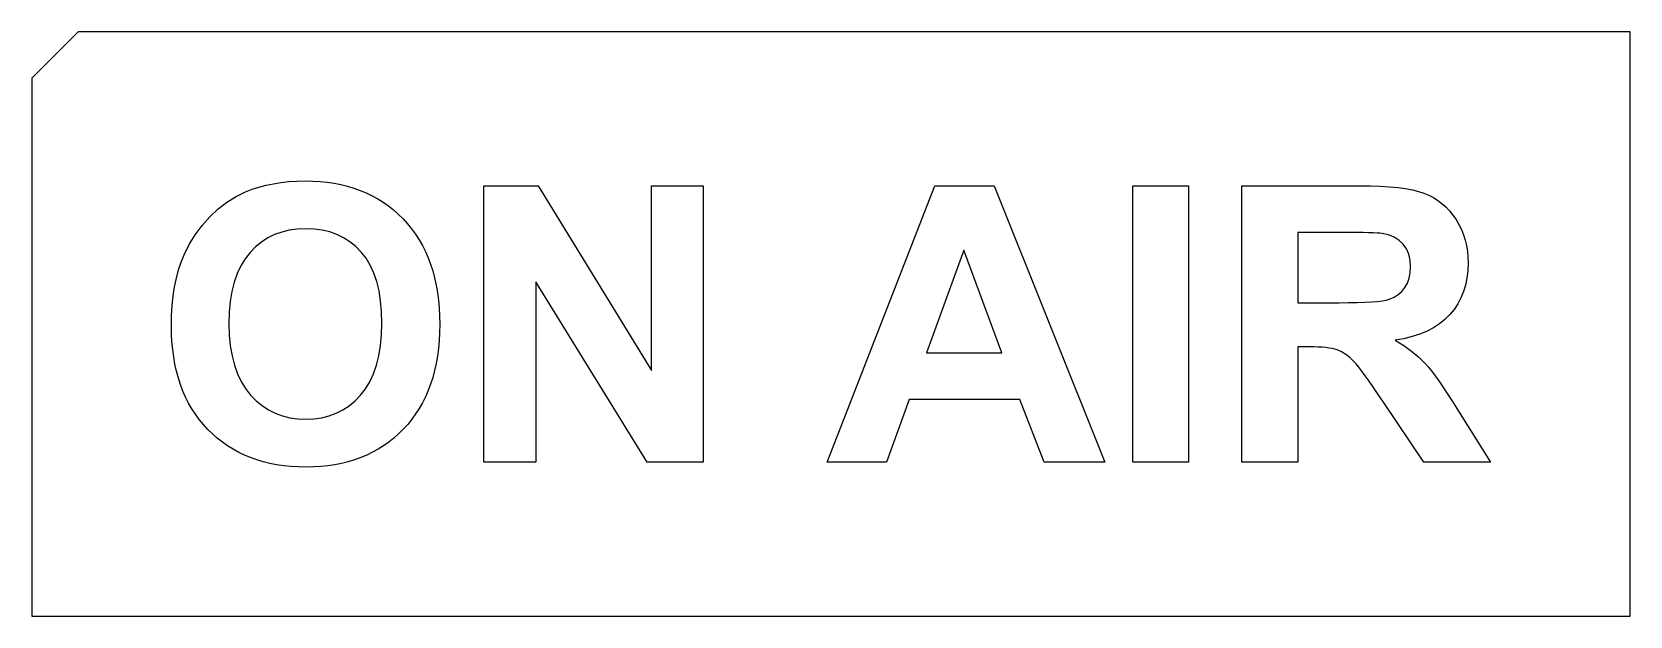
# Model space of a CAD drawing. Header units: millimetres. Extents: x 0 to 104, y 0 to 38.
import ezdxf

# ---------------------------------------------------------------- set-up
doc = ezdxf.new("R2010")
doc.units = ezdxf.units.MM
doc.layers.add('CUT', color=1, linetype='CONTINUOUS')
doc.layers.add('ENGRAVE', color=5, linetype='CONTINUOUS')

msp = doc.modelspace()

# ---------------------------------------------------------------- linework, layer by layer
at = {"layer": 'CUT'}
msp.add_lwpolyline([(0, 0), (104, 0), (104, 38), (3, 38), (0, 35)], close=True, dxfattribs=at)
at = {"layer": 'ENGRAVE'}
for points in [[(9.07503, 18.88949), (9.08789, 19.56326), (9.12645, 20.20941), (9.19072, 20.82793), (9.28069, 21.41882), (9.39638, 21.98209), (9.53777, 22.51773), (9.70487, 23.02575), (9.89768, 23.50614), (10.23265, 24.17607), (10.62363, 24.81071), (11.07064, 25.41004), (11.57367, 25.97408), (12.11737, 26.48516), (12.68639, 26.92565), (13.28074, 27.29553), (13.90041, 27.59481), (14.329, 27.76172), (14.7737, 27.90637), (15.23452, 28.02877), (15.71146, 28.12892), (16.20451, 28.20681), (16.71368, 28.26245), (17.23896, 28.29583), (17.78035, 28.30695), (18.27141, 28.29731), (18.75005, 28.26839), (19.21627, 28.22019), (19.67006, 28.15271), (20.11143, 28.06595), (20.54038, 27.9599), (20.95691, 27.83458), (21.36101, 27.68997), (21.7527, 27.52608), (22.13196, 27.34292), (22.4988, 27.14047), (22.85321, 26.91874), (23.19521, 26.67773), (23.52478, 26.41744), (23.84193, 26.13787), (24.14665, 25.83902), (24.43584, 25.52299), (24.70637, 25.19191), (24.95825, 24.84577), (25.19146, 24.48456), (25.40602, 24.1083), (25.60192, 23.71698), (25.77917, 23.3106), (25.93775, 22.88915), (26.07768, 22.45265), (26.19896, 22.00109), (26.30157, 21.53446), (26.38553, 21.05278), (26.45083, 20.55603), (26.49747, 20.04423), (26.52546, 19.51737), (26.53479, 18.97544), (26.52553, 18.438), (26.49776, 17.91538), (26.45148, 17.40758), (26.38668, 16.91461), (26.30337, 16.43645), (26.20155, 15.97311), (26.08121, 15.52459), (25.94236, 15.09089), (25.78499, 14.67202), (25.60912, 14.26796), (25.41473, 13.87872), (25.20182, 13.50431), (24.97041, 13.14471), (24.72047, 12.79993), (24.45203, 12.46998), (24.16507, 12.15484), (23.86262, 11.85673), (23.5477, 11.57786), (23.22031, 11.31821), (22.88045, 11.0778), (22.52812, 10.85663), (22.16332, 10.65468), (21.78605, 10.47197), (21.39631, 10.30849), (20.9941, 10.16425), (20.57942, 10.03923), (20.15227, 9.93345), (19.71265, 9.8469), (19.26056, 9.77959), (18.796, 9.73151), (18.31897, 9.70266), (17.82947, 9.69304), (17.33402, 9.70261), (16.85142, 9.73132), (16.38168, 9.77916), (15.92479, 9.84614), (15.48076, 9.93225), (15.04958, 10.03751), (14.63125, 10.1619), (14.22578, 10.30542), (13.83316, 10.46809), (13.4534, 10.64989), (13.08649, 10.85082), (12.73243, 11.0709), (12.39123, 11.31011), (12.06288, 11.56846), (11.74739, 11.84594), (11.44475, 12.14256), (11.15779, 12.45597), (10.88934, 12.78382), (10.63941, 13.1261), (10.408, 13.48282), (10.19509, 13.85397), (10.0007, 14.23956), (9.82483, 14.63959), (9.66746, 15.05406), (9.52861, 15.48296), (9.40827, 15.9263), (9.30645, 16.38407), (9.22314, 16.85628), (9.15834, 17.34293), (9.11206, 17.84401), (9.08429, 18.35953)], [(29.40791, 10), (29.40791, 28), (32.94406, 28), (40.31105, 15.97953), (40.31105, 28), (43.68758, 28), (43.68758, 10), (40.04093, 10), (32.78445, 21.73806), (32.78445, 10)], [(69.81582, 10), (65.86221, 10), (64.29059, 14.08867), (57.09549, 14.08867), (55.60982, 10), (51.75443, 10), (58.76534, 28), (62.60846, 28)], [(71.63301, 10), (71.63301, 28), (75.26739, 28), (75.26739, 10)], [(78.74215, 10), (78.74215, 28), (86.39154, 28), (87.08823, 27.99242), (87.73563, 27.96969), (88.33372, 27.9318), (88.8825, 27.87875), (89.38198, 27.81055), (89.83215, 27.72719), (90.23301, 27.62867), (90.58457, 27.515), (90.90333, 27.38196), (91.20578, 27.22531), (91.49192, 27.04507), (91.76176, 26.84123), (92.01529, 26.6138), (92.25251, 26.36276), (92.47342, 26.08813), (92.67803, 25.7899), (92.86221, 25.47431), (93.02182, 25.14759), (93.15688, 24.80975), (93.26739, 24.46078), (93.35334, 24.10068), (93.41473, 23.72945), (93.45156, 23.34709), (93.46384, 22.95361), (93.44523, 22.45816), (93.3894, 21.98478), (93.29636, 21.53345), (93.16609, 21.10419), (92.99861, 20.69699), (92.79391, 20.31186), (92.55198, 19.94878), (92.27284, 19.60777), (91.95668, 19.29305), (91.60368, 19.00882), (91.21384, 18.7551), (90.78717, 18.53189), (90.32366, 18.33918), (89.82332, 18.17697), (89.28615, 18.04526), (88.71214, 17.94406), (89.27579, 17.59183), (89.78802, 17.22271), (90.24884, 16.83671), (90.65825, 16.43383), (90.85844, 16.20822), (91.07532, 15.9427), (91.3089, 15.63728), (91.55917, 15.29195), (91.82613, 14.90672), (92.10977, 14.48158), (92.41011, 14.01654), (92.72715, 13.51159), (94.92497, 10), (90.57844, 10), (87.95088, 13.91678), (87.61476, 14.41741), (87.30627, 14.8695), (87.0254, 15.27305), (86.77216, 15.62807), (86.54655, 15.93455), (86.34856, 16.19249), (86.1782, 16.40189), (86.03546, 16.56275), (85.77378, 16.81446), (85.50443, 17.02319), (85.2274, 17.18895), (84.9427, 17.31173), (84.78788, 17.35921), (84.61195, 17.40037), (84.41492, 17.43519), (84.19679, 17.46367), (83.95756, 17.48583), (83.69722, 17.50166), (83.41578, 17.51116), (83.11323, 17.51432), (82.37654, 17.51432), (82.37654, 10)], [(12.81992, 19.01228), (12.84198, 18.27107), (12.90817, 17.5761), (13.01848, 16.92736), (13.17292, 16.32486), (13.37148, 15.7686), (13.61417, 15.25857), (13.90098, 14.79477), (14.23192, 14.37722), (14.59682, 14.00743), (14.9855, 13.68694), (15.39798, 13.41577), (15.83424, 13.19389), (16.29429, 13.02133), (16.77814, 12.89806), (17.28577, 12.8241), (17.81719, 12.79945), (18.34832, 12.82391), (18.85509, 12.8973), (19.33749, 13.0196), (19.79553, 13.19082), (20.2292, 13.41097), (20.63851, 13.68004), (21.02346, 13.99803), (21.38403, 14.36494), (21.71066, 14.78077), (21.99373, 15.24552), (22.23325, 15.7592), (22.42923, 16.32179), (22.58165, 16.93331), (22.69053, 17.59375), (22.75585, 18.30311), (22.77762, 19.06139), (22.75643, 19.81037), (22.69283, 20.51023), (22.58683, 21.16098), (22.43844, 21.76262), (22.24764, 22.31514), (22.01445, 22.81855), (21.73886, 23.27285), (21.42087, 23.67803), (21.06777, 24.03487), (20.68686, 24.34413), (20.27812, 24.60581), (19.84157, 24.81992), (19.3772, 24.98644), (18.88502, 25.10539), (18.36501, 25.17675), (17.81719, 25.20054), (17.26908, 25.17647), (16.74821, 25.10424), (16.25458, 24.98385), (15.7882, 24.81531), (15.34906, 24.59862), (14.93716, 24.33377), (14.5525, 24.02077), (14.19509, 23.65962), (13.87278, 23.24992), (13.59345, 22.79131), (13.35709, 22.28377), (13.16371, 21.72732), (13.0133, 21.12194), (12.90587, 20.46764), (12.8414, 19.76442)], [(82.37654, 20.38745), (85.06548, 20.38745), (85.6886, 20.3909), (86.25034, 20.40126), (86.75068, 20.41853), (87.18963, 20.4427), (87.56718, 20.47378), (87.88335, 20.51177), (88.13813, 20.55666), (88.33151, 20.60846), (88.63923, 20.73891), (88.91166, 20.90928), (89.14878, 21.11954), (89.35061, 21.36971), (89.51176, 21.65672), (89.62687, 21.97749), (89.69594, 22.33202), (89.71896, 22.72032), (89.68865, 23.15275), (89.59771, 23.54144), (89.44615, 23.88638), (89.23396, 24.18758), (88.96653, 24.44121), (88.64921, 24.64342), (88.28201, 24.79421), (87.86493, 24.89359), (87.7268, 24.90797), (87.53342, 24.92044), (87.28478, 24.931), (86.9809, 24.93963), (86.62176, 24.94634), (86.20736, 24.95114), (85.73772, 24.95402), (85.21282, 24.95498), (82.37654, 24.95498)], [(63.12414, 17.12142), (60.64393, 23.80082), (58.21282, 17.12142)]]:
    msp.add_lwpolyline(points, close=True, dxfattribs=at)

doc.saveas('drawing.dxf')
